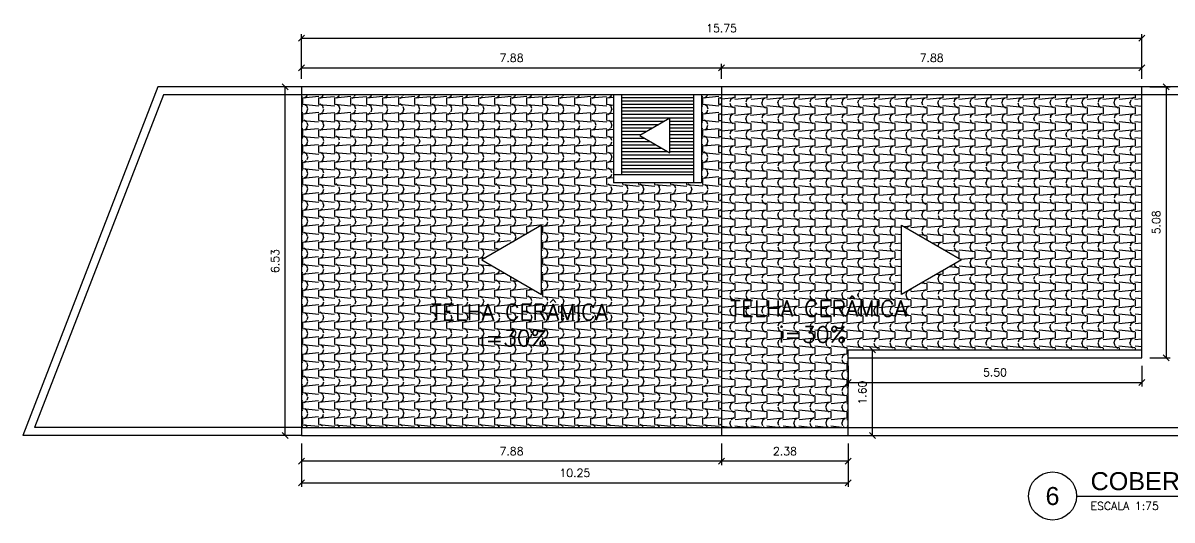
# Model space of a CAD drawing. Header units: millimetres. Extents: x -7.3 to 27.4, y 30.6 to 59.7.
# Drawn here: x -6 to 15.54, y 30.65 to 39.96 of the extents above; entities that cross this region are included whole.
import ezdxf
from ezdxf.enums import TextEntityAlignment as Align

# ---------------------------------------------------------------- set-up
doc = ezdxf.new("R2010")
doc.units = ezdxf.units.MM
for name, color, linetype in [('ARQ-ALVENARIA', 4, 'Continuous'), ('ARQ-COTAS', 30, 'Continuous'), ('ARQ-HACHURA', 253, 'Continuous'), ('ARQ-SÍMBOLOS', 2, 'Continuous'), ('ARQ-TEXTO2', 2, 'Continuous'), ('ARQ-TEXTO3', 3, 'Continuous'), ('ARQ-TEXTO4', 4, 'Continuous')]:
    doc.layers.add(name, color=color, linetype=linetype)
doc.styles.add('arial', font='arial.ttf')
doc.styles.add('ROMANS', font='romans.shx')
doc.styles.add('Romans_Anot', font='romans.shx')
doc.dimstyles.new('Escala 1-75', dxfattribs={"dimscale": 0.75, "dimtxt": 0.2, "dimasz": 0.15, "dimexe": 0.1, "dimexo": 0.2, "dimgap": 0.15, "dimtad": 1, "dimzin": 4, "dimdsep": 46, "dimtxsty": 'Romans_Anot', "dimblk": 'OBLIQUE', "dimcen": 0.25, "dimclrd": 256, "dimclre": 256, "dimclrt": 2, "dimadec": 0, "dimazin": 0, "dimtfac": 1, "dimtix": 1, "dimtmove": 2, "dimatfit": 3, "dimfxl": 0, "dimlwd": -1, "dimlwe": -1, "dimarcsym": 0})

# ---------------------------------------------------------------- blocks, each defined once
blk = doc.blocks.new('*U10')
at = {"layer": 'ARQ-SÍMBOLOS'}
blk.add_line((0.6, 0), (5.458, 0), dxfattribs=at)
blk.add_circle((0, 0), 0.6, dxfattribs=at)
at = {"layer": 'ARQ-TEXTO2', "style": 'ROMANS'}
blk.add_attdef('ESCALA1', text='', height=0.2, dxfattribs=at).set_placement((0.951, -0.149), align=Align.TOP_LEFT)
at = {"layer": 'ARQ-TEXTO4', "style": 'arial'}
blk.add_attdef('TITULODODESENHO', (0.951, 0.146), '', height=0.45, dxfattribs=at)
blk.add_attdef('0', text='', height=0.45, dxfattribs=at).set_placement((0, 0), align=Align.MIDDLE)
blk = doc.blocks.new('_Oblique')
at = {"color": 0, "linetype": 'ByBlock', "lineweight": -2}
blk.add_line((-0.5, -0.5), (0.5, 0.5), dxfattribs=at)
blk = doc.blocks.new('*D157')
at = {"layer": 'ARQ-COTAS', "ltscale": 0.03, "transparency": 16777216}
for p, q in [((-0.78, 38.914), (-0.78, 39.192)), ((-0.78, 39.117), (7.095, 39.117)), ((7.095, 38.914), (7.095, 39.192))]:
    blk.add_line(p, q, dxfattribs=at)
at = {"layer": 'Defpoints', "color": 0, "ltscale": 0.03, "transparency": 16777216}
for p in [(7.095, 39.117), (-0.78, 38.764), (7.095, 38.764)]:
    blk.add_point(p, dxfattribs=at)
at = {"layer": 'ARQ-COTAS', "ltscale": 0.03, "transparency": 16777216, "xscale": 0.1125, "yscale": 0.1125, "zscale": 0.1125, "rotation": 180}
blk.add_blockref('_Oblique', (-0.78, 39.117), dxfattribs=at)
at = {"layer": 'ARQ-COTAS', "ltscale": 0.03, "transparency": 16777216, "xscale": 0.1125, "yscale": 0.1125, "zscale": 0.1125}
blk.add_blockref('_Oblique', (7.095, 39.117), dxfattribs=at)
at = {"layer": 'ARQ-COTAS', "color": 2, "ltscale": 0.03, "transparency": 16777216, "insert": (3.158, 39.305), "char_height": 0.15, "attachment_point": 5, "style": 'Romans_Anot'}
blk.add_mtext('7.88', dxfattribs=at)
blk = doc.blocks.new('*D158')
at = {"layer": 'ARQ-COTAS', "ltscale": 0.03, "transparency": 16777216}
for p, q in [((7.095, 38.914), (7.095, 39.192)), ((7.095, 39.117), (14.97, 39.117)), ((14.97, 38.914), (14.97, 39.192))]:
    blk.add_line(p, q, dxfattribs=at)
at = {"layer": 'Defpoints', "color": 0, "ltscale": 0.03, "transparency": 16777216}
for p in [(14.97, 39.117), (7.095, 38.764), (14.97, 38.764)]:
    blk.add_point(p, dxfattribs=at)
at = {"layer": 'ARQ-COTAS', "ltscale": 0.03, "transparency": 16777216, "xscale": 0.1125, "yscale": 0.1125, "zscale": 0.1125, "rotation": 180}
blk.add_blockref('_Oblique', (7.095, 39.117), dxfattribs=at)
at = {"layer": 'ARQ-COTAS', "ltscale": 0.03, "transparency": 16777216, "xscale": 0.1125, "yscale": 0.1125, "zscale": 0.1125}
blk.add_blockref('_Oblique', (14.97, 39.117), dxfattribs=at)
at = {"layer": 'ARQ-COTAS', "color": 2, "ltscale": 0.03, "transparency": 16777216, "insert": (11.033, 39.305), "char_height": 0.15, "attachment_point": 5, "style": 'Romans_Anot'}
blk.add_mtext('7.88', dxfattribs=at)
blk = doc.blocks.new('*D159')
at = {"layer": 'ARQ-COTAS', "ltscale": 0.03, "transparency": 16777216}
for p, q in [((-0.78, 38.914), (-0.78, 39.747)), ((-0.78, 39.672), (14.97, 39.672)), ((14.97, 38.914), (14.97, 39.747))]:
    blk.add_line(p, q, dxfattribs=at)
at = {"layer": 'Defpoints', "color": 0, "ltscale": 0.03, "transparency": 16777216}
for p in [(14.97, 39.672), (-0.78, 38.764), (14.97, 38.764)]:
    blk.add_point(p, dxfattribs=at)
at = {"layer": 'ARQ-COTAS', "ltscale": 0.03, "transparency": 16777216, "xscale": 0.1125, "yscale": 0.1125, "zscale": 0.1125, "rotation": 180}
blk.add_blockref('_Oblique', (-0.78, 39.672), dxfattribs=at)
at = {"layer": 'ARQ-COTAS', "ltscale": 0.03, "transparency": 16777216, "xscale": 0.1125, "yscale": 0.1125, "zscale": 0.1125}
blk.add_blockref('_Oblique', (14.97, 39.672), dxfattribs=at)
at = {"layer": 'ARQ-COTAS', "color": 2, "ltscale": 0.03, "transparency": 16777216, "insert": (7.095, 39.86), "char_height": 0.15, "attachment_point": 5, "style": 'Romans_Anot'}
blk.add_mtext('15.75', dxfattribs=at)
blk = doc.blocks.new('*D160')
at = {"layer": 'ARQ-COTAS', "ltscale": 0.03, "transparency": 16777216}
for p, q in [((15.12, 38.764), (15.505, 38.764)), ((15.43, 38.764), (15.43, 33.684)), ((15.12, 33.684), (15.505, 33.684))]:
    blk.add_line(p, q, dxfattribs=at)
at = {"layer": 'Defpoints', "color": 0, "ltscale": 0.03, "transparency": 16777216}
for p in [(14.97, 38.764), (14.97, 33.684), (15.43, 33.684)]:
    blk.add_point(p, dxfattribs=at)
at = {"layer": 'ARQ-COTAS', "ltscale": 0.03, "transparency": 16777216, "xscale": 0.1125, "yscale": 0.1125, "zscale": 0.1125}
for p, rotation in [((15.43, 38.764), 90), ((15.43, 33.684), 270)]:
    blk.add_blockref('_Oblique', p, dxfattribs=dict(at, rotation=rotation))
at = {"layer": 'ARQ-COTAS', "color": 2, "ltscale": 0.03, "transparency": 16777216, "insert": (15.242, 36.224), "char_height": 0.15, "attachment_point": 5, "rotation": 90, "style": 'Romans_Anot'}
blk.add_mtext('5.08', dxfattribs=at)
blk = doc.blocks.new('*D161')
at = {"layer": 'ARQ-COTAS', "ltscale": 0.03, "transparency": 16777216}
for p, q in [((9.47, 33.534), (9.47, 33.151)), ((14.97, 33.534), (14.97, 33.151)), ((9.47, 33.226), (14.97, 33.226))]:
    blk.add_line(p, q, dxfattribs=at)
at = {"layer": 'Defpoints', "color": 0, "ltscale": 0.03, "transparency": 16777216}
for p in [(9.47, 33.684), (14.97, 33.684), (14.97, 33.226)]:
    blk.add_point(p, dxfattribs=at)
at = {"layer": 'ARQ-COTAS', "ltscale": 0.03, "transparency": 16777216, "xscale": 0.1125, "yscale": 0.1125, "zscale": 0.1125, "rotation": 180}
blk.add_blockref('_Oblique', (9.47, 33.226), dxfattribs=at)
at = {"layer": 'ARQ-COTAS', "ltscale": 0.03, "transparency": 16777216, "xscale": 0.1125, "yscale": 0.1125, "zscale": 0.1125}
blk.add_blockref('_Oblique', (14.97, 33.226), dxfattribs=at)
at = {"layer": 'ARQ-COTAS', "color": 2, "ltscale": 0.03, "transparency": 16777216, "insert": (12.22, 33.414), "char_height": 0.15, "attachment_point": 5, "style": 'Romans_Anot'}
blk.add_mtext('5.50', dxfattribs=at)
blk = doc.blocks.new('*D162')
at = {"layer": 'ARQ-COTAS', "ltscale": 0.03, "transparency": 16777216}
for p, q in [((9.62, 33.834), (9.997, 33.834)), ((9.922, 32.234), (9.922, 33.834)), ((9.62, 32.234), (9.997, 32.234))]:
    blk.add_line(p, q, dxfattribs=at)
at = {"layer": 'Defpoints', "color": 0, "ltscale": 0.03, "transparency": 16777216}
for p in [(9.47, 33.834), (9.922, 33.834), (9.47, 32.234)]:
    blk.add_point(p, dxfattribs=at)
at = {"layer": 'ARQ-COTAS', "ltscale": 0.03, "transparency": 16777216, "xscale": 0.1125, "yscale": 0.1125, "zscale": 0.1125}
for p, rotation in [((9.922, 33.834), 90), ((9.922, 32.234), 270)]:
    blk.add_blockref('_Oblique', p, dxfattribs=dict(at, rotation=rotation))
at = {"layer": 'ARQ-COTAS', "color": 2, "ltscale": 0.03, "transparency": 16777216, "insert": (9.734, 33.034), "char_height": 0.15, "attachment_point": 5, "rotation": 90, "style": 'Romans_Anot'}
blk.add_mtext('1.60', dxfattribs=at)
blk = doc.blocks.new('*D163')
at = {"layer": 'ARQ-COTAS', "ltscale": 0.03, "transparency": 16777216}
for p, q in [((7.095, 32.084), (7.095, 31.674)), ((9.47, 32.084), (9.47, 31.674)), ((9.47, 31.749), (7.095, 31.749))]:
    blk.add_line(p, q, dxfattribs=at)
at = {"layer": 'Defpoints', "color": 0, "ltscale": 0.03, "transparency": 16777216}
for p in [(7.095, 32.234), (9.47, 32.234), (7.095, 31.749)]:
    blk.add_point(p, dxfattribs=at)
at = {"layer": 'ARQ-COTAS', "ltscale": 0.03, "transparency": 16777216, "xscale": 0.1125, "yscale": 0.1125, "zscale": 0.1125, "rotation": 180}
blk.add_blockref('_Oblique', (7.095, 31.749), dxfattribs=at)
at = {"layer": 'ARQ-COTAS', "ltscale": 0.03, "transparency": 16777216, "xscale": 0.1125, "yscale": 0.1125, "zscale": 0.1125}
blk.add_blockref('_Oblique', (9.47, 31.749), dxfattribs=at)
at = {"layer": 'ARQ-COTAS', "color": 2, "ltscale": 0.03, "transparency": 16777216, "insert": (8.283, 31.937), "char_height": 0.15, "attachment_point": 5, "style": 'Romans_Anot'}
blk.add_mtext('2.38', dxfattribs=at)
blk = doc.blocks.new('*D164')
at = {"layer": 'ARQ-COTAS', "ltscale": 0.03, "transparency": 16777216}
for p, q in [((-0.78, 32.084), (-0.78, 31.674)), ((7.095, 32.084), (7.095, 31.674)), ((7.095, 31.749), (-0.78, 31.749))]:
    blk.add_line(p, q, dxfattribs=at)
at = {"layer": 'Defpoints', "color": 0, "ltscale": 0.03, "transparency": 16777216}
for p in [(-0.78, 32.234), (7.095, 32.234), (-0.78, 31.749)]:
    blk.add_point(p, dxfattribs=at)
at = {"layer": 'ARQ-COTAS', "ltscale": 0.03, "transparency": 16777216, "xscale": 0.1125, "yscale": 0.1125, "zscale": 0.1125, "rotation": 180}
blk.add_blockref('_Oblique', (-0.78, 31.749), dxfattribs=at)
at = {"layer": 'ARQ-COTAS', "ltscale": 0.03, "transparency": 16777216, "xscale": 0.1125, "yscale": 0.1125, "zscale": 0.1125}
blk.add_blockref('_Oblique', (7.095, 31.749), dxfattribs=at)
at = {"layer": 'ARQ-COTAS', "color": 2, "ltscale": 0.03, "transparency": 16777216, "insert": (3.158, 31.937), "char_height": 0.15, "attachment_point": 5, "style": 'Romans_Anot'}
blk.add_mtext('7.88', dxfattribs=at)
blk = doc.blocks.new('*D165')
at = {"layer": 'ARQ-COTAS', "ltscale": 0.03, "transparency": 16777216}
for p, q in [((-0.78, 32.084), (-0.78, 31.268)), ((9.47, 32.084), (9.47, 31.268)), ((-0.78, 31.343), (9.47, 31.343))]:
    blk.add_line(p, q, dxfattribs=at)
at = {"layer": 'Defpoints', "color": 0, "ltscale": 0.03, "transparency": 16777216}
for p in [(-0.78, 32.234), (9.47, 32.234), (9.47, 31.343)]:
    blk.add_point(p, dxfattribs=at)
at = {"layer": 'ARQ-COTAS', "ltscale": 0.03, "transparency": 16777216, "xscale": 0.1125, "yscale": 0.1125, "zscale": 0.1125, "rotation": 180}
blk.add_blockref('_Oblique', (-0.78, 31.343), dxfattribs=at)
at = {"layer": 'ARQ-COTAS', "ltscale": 0.03, "transparency": 16777216, "xscale": 0.1125, "yscale": 0.1125, "zscale": 0.1125}
blk.add_blockref('_Oblique', (9.47, 31.343), dxfattribs=at)
at = {"layer": 'ARQ-COTAS', "color": 2, "ltscale": 0.03, "transparency": 16777216, "insert": (4.345, 31.531), "char_height": 0.15, "attachment_point": 5, "style": 'Romans_Anot'}
blk.add_mtext('10.25', dxfattribs=at)
blk = doc.blocks.new('*D166')
at = {"layer": 'ARQ-COTAS', "ltscale": 0.03, "transparency": 16777216}
for p, q in [((-0.93, 38.764), (-1.162, 38.764)), ((-1.087, 32.234), (-1.087, 38.764)), ((-0.93, 32.234), (-1.162, 32.234))]:
    blk.add_line(p, q, dxfattribs=at)
at = {"layer": 'Defpoints', "color": 0, "ltscale": 0.03, "transparency": 16777216}
for p in [(-1.087, 38.764), (-0.78, 38.764), (-0.78, 32.234)]:
    blk.add_point(p, dxfattribs=at)
at = {"layer": 'ARQ-COTAS', "ltscale": 0.03, "transparency": 16777216, "xscale": 0.1125, "yscale": 0.1125, "zscale": 0.1125}
for p, rotation in [((-1.087, 38.764), 90), ((-1.087, 32.234), 270)]:
    blk.add_blockref('_Oblique', p, dxfattribs=dict(at, rotation=rotation))
at = {"layer": 'ARQ-COTAS', "color": 2, "ltscale": 0.03, "transparency": 16777216, "insert": (-1.274, 35.499), "char_height": 0.15, "attachment_point": 5, "rotation": 90, "style": 'Romans_Anot'}
blk.add_mtext('6.53', dxfattribs=at)

msp = doc.modelspace()

# ---------------------------------------------------------------- hatches: boundary and pattern name
at = {"layer": 'ARQ-HACHURA', "ltscale": 0.03}
h = msp.add_hatch(dxfattribs=at)
h.set_pattern_fill('TELHA3', color=256, scale=0.3, angle=270, style=0, pattern_type=2)
h.set_pattern_definition([(34.5085, (58.072252, -2.248084), (3.9000009148, 2.6999984577), [0.0582495, -5.7666969]), (72.4744, (58.120252, -2.215084), (1.5000024805, 4.7999990738), [0.0597747, -5.917683]), (107.5256, (58.138252, -2.158084), (1.5000024805, -4.7999990738), [0.0597747, -5.917683]), (145.4915, (58.120252, -2.101084), (3.9000009148, -2.6999984577), [0.0582495, -5.7666969]), (90, (58.04225, -2.06808), (-0.3, 0.3), [0.12, -0.18]), (354.2894, (58.042252, -2.068084), (-2.699999827, 0.300000394), [0.3014964, -2.7134664]), (5.7106, (58.042252, -2.248084), (2.699999827, 0.300000394), [0.3014964, -2.7134664])])
h.paths.add_polyline_path([(5.07, 38.614), (-0.78, 38.614), (-0.78, 32.384), (7.095, 32.384), (7.095, 38.614), (6.72, 38.614), (6.72, 36.964), (5.07, 36.964)])
h.paths.add_polyline_path([(3.722, 36.169), (3.722, 34.874), (2.6, 35.522)], flags=16)
h.paths.add_polyline_path([(2.532, 33.832), (3.997, 33.832), (3.997, 34.282), (2.532, 34.282)], flags=24)
h.paths.add_polyline_path([(1.573, 34.305), (5.48, 34.305), (5.48, 34.841), (1.573, 34.841)], flags=24)
h = msp.add_hatch(dxfattribs=at)
h.set_pattern_fill('ANSI31', color=8, scale=0.02, angle=135, style=0)
h.set_pattern_definition([(180, (0, -1.948084), (-7e-18, -0.0635), [])])
h.paths.add_polyline_path([(6.57, 38.614), (5.22, 38.614), (5.22, 37.114), (6.57, 37.114)])
h.paths.add_polyline_path([(6.123, 38.175), (6.123, 37.528), (5.562, 37.852)], flags=16)
h = msp.add_hatch(dxfattribs=at)
h.set_pattern_fill('TELHA3', color=256, scale=0.3, angle=90, style=0, pattern_type=2)
h.set_pattern_definition([(214.5085, (58.012252, -1.648084), (-3.9000009148, -2.6999984577), [0.0582495, -5.7666969]), (252.4744, (57.964252, -1.681084), (-1.5000024805, -4.7999990738), [0.0597747, -5.917683]), (287.5256, (57.946252, -1.738084), (-1.5000024805, 4.7999990738), [0.0597747, -5.917683]), (325.4915, (57.964252, -1.795084), (-3.9000009148, 2.6999984577), [0.0582495, -5.7666969]), (270, (58.04225, -1.82808), (0.3, -0.3), [0.12, -0.18]), (174.2894, (58.042252, -1.828084), (2.699999827, -0.300000394), [0.3014964, -2.7134664]), (185.7106, (58.042252, -1.648084), (-2.699999827, -0.300000394), [0.3014964, -2.7134664])])
h.paths.add_polyline_path([(14.97, 38.614), (7.095, 38.614), (7.095, 32.384), (9.47, 32.384), (9.47, 33.684), (9.47, 33.834), (14.97, 33.834)])
h.paths.add_polyline_path([(10.468, 36.169), (11.59, 35.522), (10.468, 34.874)], flags=16)
h.paths.add_polyline_path([(8.137, 33.896), (9.601, 33.896), (9.601, 34.346), (8.137, 34.346)], flags=24)
h.paths.add_polyline_path([(7.178, 34.369), (11.085, 34.369), (11.085, 34.905), (7.178, 34.905)], flags=24)

# ---------------------------------------------------------------- linework, layer by layer
at = {"ltscale": 0.03}
for p, q in [((-3.469, 38.764), (-5.999, 32.234)), ((-3.366, 38.614), (-5.78, 32.384)), ((-0.78, 38.764), (-3.469, 38.764)), ((-0.78, 38.614), (-3.366, 38.614)), ((17.851, 38.764), (14.97, 38.764)), ((17.701, 38.614), (14.97, 38.614)), ((-0.78, 32.384), (-5.78, 32.384)), ((9.47, 32.384), (17.701, 32.384)), ((-0.78, 32.234), (-5.999, 32.234)), ((9.47, 32.234), (17.851, 32.234))]:
    msp.add_line(p, q, dxfattribs=at)
at = {"layer": 'ARQ-ALVENARIA', "ltscale": 0.03}
for p, q in [((-0.78, 38.764), (-0.78, 32.234)), ((14.97, 38.764), (-0.78, 38.764)), ((14.97, 38.614), (-0.78, 38.614)), ((7.095, 38.764), (7.095, 32.234)), ((14.97, 33.684), (14.97, 38.764)), ((9.47, 33.834), (14.97, 33.834)), ((9.47, 33.684), (9.47, 33.834)), ((9.47, 32.234), (9.47, 33.684)), ((9.47, 33.684), (14.97, 33.684)), ((-0.78, 32.384), (9.47, 32.384)), ((-0.78, 32.234), (9.47, 32.234))]:
    msp.add_line(p, q, dxfattribs=at)
at = {"layer": 'ARQ-ALVENARIA', "color": 6, "ltscale": 0.03}
for p, q in [((5.07, 38.614), (5.07, 36.964)), ((5.22, 38.614), (5.22, 37.114)), ((6.57, 38.614), (6.57, 36.964)), ((6.72, 38.614), (6.72, 36.964)), ((6.57, 37.114), (5.07, 37.114)), ((6.72, 36.964), (5.07, 36.964))]:
    msp.add_line(p, q, dxfattribs=at)
at = {"layer": 'ARQ-ALVENARIA', "ltscale": 0.03}
for points in [[(5.562, 37.852), (6.123, 37.528), (6.123, 38.175)], [(2.6, 35.522), (3.722, 34.874), (3.722, 36.169)], [(11.59, 35.522), (10.468, 34.874), (10.468, 36.169)]]:
    msp.add_lwpolyline(points, close=True, dxfattribs=at)

# ---------------------------------------------------------------- block references
at = {"layer": 'ARQ-SÍMBOLOS', "xscale": 0.75, "yscale": 0.75, "zscale": 0.75}
msp.add_blockref('*U10', (13.298, 31.098), dxfattribs=at).add_auto_attribs({'ESCALA1': 'ESCALA 1:75', '0': '6', 'TITULODODESENHO': 'COBERTA'})

# ---------------------------------------------------------------- texts
at = {"layer": 'ARQ-TEXTO3', "style": 'ROMANS'}
for s, p in [('TELHA CERÂMICA', (1.648, 34.394)), ('TELHA CERÂMICA', (7.253, 34.459)), ('i=30%%%', (8.169, 33.971)), ('i=30%%%', (2.565, 33.907))]:
    msp.add_text(s, height=0.3, dxfattribs=at).set_placement(p)

# ---------------------------------------------------------------- dimensions: what is measured, and where the dimension line sits
at = {"layer": 'ARQ-COTAS', "ltscale": 0.03}
for base, p1, p2, picture, middle in [((14.97, 39.672), (-0.78, 38.764), (14.97, 38.764), '*D159', (7.095, 39.86)), ((7.095198961, 39.117061423), (-0.779801039, 38.764398009), (7.095198961, 38.764398009), '*D157', (3.157698961, 39.304561423)), ((14.970198961, 39.117061423), (7.095198961, 38.764398009), (14.970198961, 38.764398003), '*D158', (11.032698961, 39.304561423)), ((14.97, 33.226), (9.47, 33.684), (14.97, 33.684), '*D161', (12.22, 33.414)), ((-0.779801039, 31.749082569), (7.095198961, 32.234398009), (-0.779801039, 32.234398009), '*D164', (3.157698961, 31.936582569)), ((9.47, 31.343), (-0.78, 32.234), (9.47, 32.234), '*D165', (4.345, 31.531)), ((7.095198961, 31.749082569), (9.470198961, 32.234398009), (7.095198961, 32.234398009), '*D163', (8.282698961, 31.936582569))]:
    dim = msp.add_linear_dim(base=base, p1=p1, p2=p2, dimstyle='Escala 1-75', dxfattribs=at)
    dim.commit()
    dim.dimension.update_dxf_attribs({"geometry": picture, "text_midpoint": middle})
for base, p1, p2, picture, middle in [((-1.087, 38.764), (-0.78, 32.234), (-0.78, 38.764), '*D166', (-1.274, 35.499)), ((15.43, 33.684), (14.97, 38.764), (14.97, 33.684), '*D160', (15.242, 36.224)), ((9.922, 33.834), (9.47, 32.234), (9.47, 33.834), '*D162', (9.734, 33.034))]:
    dim = msp.add_linear_dim(base=base, p1=p1, p2=p2, angle=90, dimstyle='Escala 1-75', dxfattribs=at)
    dim.commit()
    dim.dimension.update_dxf_attribs({"geometry": picture, "text_midpoint": middle})

doc.saveas('drawing.dxf')
